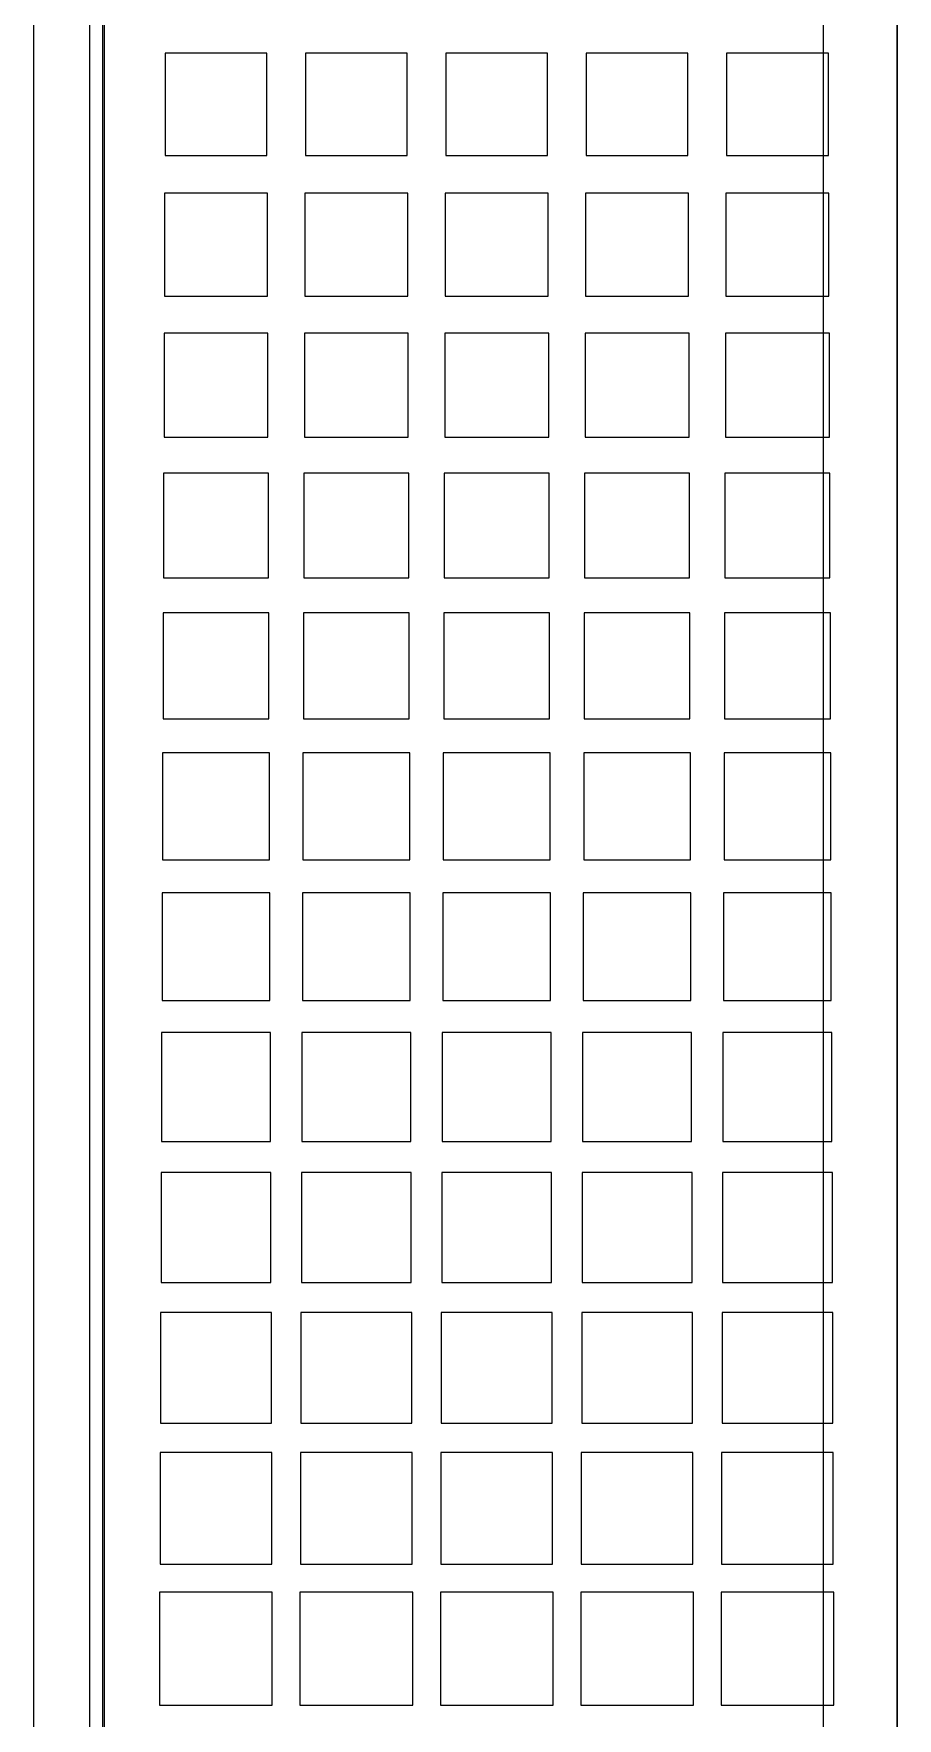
# Model space of a CAD drawing. Header units: millimetres. Extents: x 33157 to 59611, y -29750 to 1750.
# Drawn here: x 53680.68 to 53689.91, y -52.34 to -34.34 of the extents above; entities that cross this region are included whole.
import ezdxf

# ---------------------------------------------------------------- set-up
doc = ezdxf.new("R2010")
doc.units = ezdxf.units.MM
doc.layers.add('layer 1', color=7, linetype='Continuous', lineweight=18)

msp = doc.modelspace()

# ---------------------------------------------------------------- linework, layer by layer
at = {"layer": 'layer 1', "lineweight": 9}
for p, q in [((53681.414, 58.617), (53681.414, -68.537)), ((53689.116, 54.411), (53689.116, -66.792)), ((53689.91, 53.598), (53689.91, -66.316)), ((53681.434, -7.162), (53681.434, -66.316)), ((53681.275, -7.579), (53681.275, -68.279)), ((53681.414, -7.579), (53681.414, -65.76)), ((53680.679, -8.134), (53680.679, -68.279))]:
    msp.add_line(p, q, dxfattribs=at)
msp.add_lwpolyline([(53681.414, -68.583), (53689.907, -68.583), (53689.907, 54.411), (53681.414, 54.411)], close=True, dxfattribs=at)
at = {"layer": 'layer 1'}
for points, knots in [([(53682.083, -34.548), (53682.446, -34.548), (53682.809, -34.548), (53683.173, -34.548), (53683.173, -34.912), (53683.173, -35.275), (53683.173, -35.638), (53682.809, -35.638), (53682.446, -35.638), (53682.083, -35.638), (53682.083, -35.276), (53682.083, -34.915), (53682.083, -34.553), (53682.083, -34.551), (53682.083, -34.55), (53682.083, -34.548)], [0, 0, 0, 0, 144825.577365, 144825.577365, 144825.577365, 289651.15473, 289651.15473, 289651.15473, 434476.732095, 434476.732095, 434476.732095, 579302.30946, 579302.30946, 579302.30946, 724127.886824, 724127.886824, 724127.886824, 724127.886824]), ([(53683.583, -34.548), (53683.947, -34.548), (53684.31, -34.548), (53684.673, -34.548), (53684.673, -34.912), (53684.673, -35.275), (53684.673, -35.638), (53684.31, -35.638), (53683.947, -35.638), (53683.583, -35.638), (53683.583, -35.276), (53683.583, -34.915), (53683.583, -34.553), (53683.583, -34.551), (53683.583, -34.55), (53683.583, -34.548)], [0, 0, 0, 0, 144829.623758, 144829.623758, 144829.623758, 289659.247516, 289659.247516, 289659.247516, 434488.871273, 434488.871273, 434488.871273, 579318.495031, 579318.495031, 579318.495031, 724148.118789, 724148.118789, 724148.118789, 724148.118789]), ([(53685.084, -34.548), (53685.447, -34.548), (53685.81, -34.548), (53686.173, -34.548), (53686.173, -34.912), (53686.173, -35.275), (53686.173, -35.638), (53685.81, -35.638), (53685.447, -35.638), (53685.084, -35.638), (53685.084, -35.276), (53685.084, -34.915), (53685.084, -34.553), (53685.084, -34.551), (53685.084, -34.55), (53685.084, -34.548)], [0, 0, 0, 0, 144833.670151, 144833.670151, 144833.670151, 289667.340301, 289667.340301, 289667.340301, 434501.010452, 434501.010452, 434501.010452, 579334.680603, 579334.680603, 579334.680603, 724168.350754, 724168.350754, 724168.350754, 724168.350754]), ([(53686.584, -34.548), (53686.947, -34.548), (53687.31, -34.548), (53687.673, -34.548), (53687.673, -34.912), (53687.673, -35.275), (53687.673, -35.638), (53687.31, -35.638), (53686.947, -35.638), (53686.584, -35.638), (53686.584, -35.276), (53686.584, -34.915), (53686.584, -34.553), (53686.584, -34.551), (53686.584, -34.55), (53686.584, -34.548)], [0, 0, 0, 0, 144837.716544, 144837.716544, 144837.716544, 289675.433087, 289675.433087, 289675.433087, 434513.149631, 434513.149631, 434513.149631, 579350.866175, 579350.866175, 579350.866175, 724188.582718, 724188.582718, 724188.582718, 724188.582718]), ([(53688.084, -34.548), (53688.447, -34.548), (53688.811, -34.548), (53689.174, -34.548), (53689.174, -34.912), (53689.174, -35.275), (53689.174, -35.638), (53688.811, -35.638), (53688.447, -35.638), (53688.084, -35.638), (53688.084, -35.276), (53688.084, -34.915), (53688.084, -34.553), (53688.084, -34.551), (53688.084, -34.55), (53688.084, -34.548)], [0, 0, 0, 0, 144841.762937, 144841.762937, 144841.762937, 289683.525873, 289683.525873, 289683.525873, 434525.28881, 434525.28881, 434525.28881, 579367.051746, 579367.051746, 579367.051746, 724208.814683, 724208.814683, 724208.814683, 724208.814683]), ([(53682.078, -36.043), (53682.444, -36.043), (53682.811, -36.043), (53683.178, -36.043), (53683.178, -36.41), (53683.178, -36.777), (53683.178, -37.143), (53682.811, -37.143), (53682.444, -37.143), (53682.078, -37.143), (53682.078, -36.778), (53682.078, -36.413), (53682.078, -36.048), (53682.078, -36.046), (53682.078, -36.045), (53682.078, -36.043)], [0, 0, 0, 0, 144827.420139, 144827.420139, 144827.420139, 289654.840279, 289654.840279, 289654.840279, 434482.260418, 434482.260418, 434482.260418, 579309.680557, 579309.680557, 579309.680557, 724137.100697, 724137.100697, 724137.100697, 724137.100697]), ([(53683.578, -36.043), (53683.945, -36.043), (53684.311, -36.043), (53684.678, -36.043), (53684.678, -36.41), (53684.678, -36.777), (53684.678, -37.143), (53684.311, -37.143), (53683.945, -37.143), (53683.578, -37.143), (53683.578, -36.778), (53683.578, -36.413), (53683.578, -36.048), (53683.578, -36.046), (53683.578, -36.045), (53683.578, -36.043)], [0, 0, 0, 0, 144831.466532, 144831.466532, 144831.466532, 289662.933064, 289662.933064, 289662.933064, 434494.399597, 434494.399597, 434494.399597, 579325.866129, 579325.866129, 579325.866129, 724157.332661, 724157.332661, 724157.332661, 724157.332661]), ([(53685.078, -36.043), (53685.445, -36.043), (53685.812, -36.043), (53686.178, -36.043), (53686.178, -36.41), (53686.178, -36.777), (53686.178, -37.143), (53685.812, -37.143), (53685.445, -37.143), (53685.078, -37.143), (53685.078, -36.778), (53685.078, -36.413), (53685.078, -36.048), (53685.078, -36.046), (53685.078, -36.045), (53685.078, -36.043)], [0, 0, 0, 0, 144835.512925, 144835.512925, 144835.512925, 289671.02585, 289671.02585, 289671.02585, 434506.538775, 434506.538775, 434506.538775, 579342.0517, 579342.0517, 579342.0517, 724177.564625, 724177.564625, 724177.564625, 724177.564625]), ([(53686.579, -36.043), (53686.945, -36.043), (53687.312, -36.043), (53687.679, -36.043), (53687.679, -36.41), (53687.679, -36.777), (53687.679, -37.143), (53687.312, -37.143), (53686.945, -37.143), (53686.579, -37.143), (53686.579, -36.778), (53686.579, -36.413), (53686.579, -36.048), (53686.579, -36.046), (53686.579, -36.045), (53686.579, -36.043)], [0, 0, 0, 0, 144839.559318, 144839.559318, 144839.559318, 289679.118636, 289679.118636, 289679.118636, 434518.677954, 434518.677954, 434518.677954, 579358.237272, 579358.237272, 579358.237272, 724197.79659, 724197.79659, 724197.79659, 724197.79659]), ([(53688.079, -36.043), (53688.446, -36.043), (53688.812, -36.043), (53689.179, -36.043), (53689.179, -36.41), (53689.179, -36.777), (53689.179, -37.143), (53688.812, -37.143), (53688.446, -37.143), (53688.079, -37.143), (53688.079, -36.778), (53688.079, -36.413), (53688.079, -36.048), (53688.079, -36.046), (53688.079, -36.045), (53688.079, -36.043)], [0, 0, 0, 0, 144843.605711, 144843.605711, 144843.605711, 289687.211422, 289687.211422, 289687.211422, 434530.817132, 434530.817132, 434530.817132, 579374.422843, 579374.422843, 579374.422843, 724218.028554, 724218.028554, 724218.028554, 724218.028554]), ([(53682.073, -37.538), (53682.443, -37.538), (53682.813, -37.538), (53683.183, -37.538), (53683.183, -37.908), (53683.183, -38.278), (53683.183, -38.649), (53682.813, -38.649), (53682.443, -38.649), (53682.073, -38.649), (53682.073, -38.28), (53682.073, -37.911), (53682.073, -37.543), (53682.073, -37.541), (53682.073, -37.54), (53682.073, -37.538)], [0, 0, 0, 0, 144829.262727, 144829.262727, 144829.262727, 289658.525455, 289658.525455, 289658.525455, 434487.788182, 434487.788182, 434487.788182, 579317.05091, 579317.05091, 579317.05091, 724146.313637, 724146.313637, 724146.313637, 724146.313637]), ([(53683.573, -37.538), (53683.943, -37.538), (53684.313, -37.538), (53684.683, -37.538), (53684.683, -37.908), (53684.683, -38.278), (53684.683, -38.649), (53684.313, -38.649), (53683.943, -38.649), (53683.573, -38.649), (53683.573, -38.28), (53683.573, -37.911), (53683.573, -37.543), (53683.573, -37.541), (53683.573, -37.54), (53683.573, -37.538)], [0, 0, 0, 0, 144833.30912, 144833.30912, 144833.30912, 289666.61824, 289666.61824, 289666.61824, 434499.927361, 434499.927361, 434499.927361, 579333.236481, 579333.236481, 579333.236481, 724166.545601, 724166.545601, 724166.545601, 724166.545601]), ([(53685.073, -37.538), (53685.443, -37.538), (53685.813, -37.538), (53686.184, -37.538), (53686.184, -37.908), (53686.184, -38.278), (53686.184, -38.649), (53685.813, -38.649), (53685.443, -38.649), (53685.073, -38.649), (53685.073, -38.28), (53685.073, -37.911), (53685.073, -37.543), (53685.073, -37.541), (53685.073, -37.54), (53685.073, -37.538)], [0, 0, 0, 0, 144837.355513, 144837.355513, 144837.355513, 289674.711026, 289674.711026, 289674.711026, 434512.066539, 434512.066539, 434512.066539, 579349.422052, 579349.422052, 579349.422052, 724186.777565, 724186.777565, 724186.777565, 724186.777565]), ([(53686.573, -37.538), (53686.944, -37.538), (53687.314, -37.538), (53687.684, -37.538), (53687.684, -37.908), (53687.684, -38.278), (53687.684, -38.649), (53687.314, -38.649), (53686.944, -38.649), (53686.573, -38.649), (53686.573, -38.28), (53686.573, -37.911), (53686.573, -37.543), (53686.573, -37.541), (53686.573, -37.54), (53686.573, -37.538)], [0, 0, 0, 0, 144841.401906, 144841.401906, 144841.401906, 289682.803812, 289682.803812, 289682.803812, 434524.205717, 434524.205717, 434524.205717, 579365.607623, 579365.607623, 579365.607623, 724207.009529, 724207.009529, 724207.009529, 724207.009529]), ([(53688.074, -37.538), (53688.444, -37.538), (53688.814, -37.538), (53689.184, -37.538), (53689.184, -37.908), (53689.184, -38.278), (53689.184, -38.649), (53688.814, -38.649), (53688.444, -38.649), (53688.074, -38.649), (53688.074, -38.28), (53688.074, -37.911), (53688.074, -37.543), (53688.074, -37.541), (53688.074, -37.54), (53688.074, -37.538)], [0, 0, 0, 0, 144845.448299, 144845.448299, 144845.448299, 289690.896597, 289690.896597, 289690.896597, 434536.344896, 434536.344896, 434536.344896, 579381.793195, 579381.793195, 579381.793195, 724227.241493, 724227.241493, 724227.241493, 724227.241493]), ([(53682.067, -39.033), (53682.441, -39.033), (53682.815, -39.033), (53683.188, -39.033), (53683.188, -39.407), (53683.188, -39.78), (53683.188, -40.154), (53682.815, -40.154), (53682.441, -40.154), (53682.067, -40.154), (53682.067, -39.782), (53682.067, -39.41), (53682.067, -39.038), (53682.067, -39.036), (53682.067, -39.034), (53682.067, -39.033)], [0, 0, 0, 0, 144831.105446, 144831.105446, 144831.105446, 289662.210892, 289662.210892, 289662.210892, 434493.316338, 434493.316338, 434493.316338, 579324.421783, 579324.421783, 579324.421783, 724155.527229, 724155.527229, 724155.527229, 724155.527229]), ([(53683.568, -39.033), (53683.941, -39.033), (53684.315, -39.033), (53684.689, -39.033), (53684.689, -39.407), (53684.689, -39.78), (53684.689, -40.154), (53684.315, -40.154), (53683.941, -40.154), (53683.568, -40.154), (53683.568, -39.782), (53683.568, -39.41), (53683.568, -39.038), (53683.568, -39.036), (53683.568, -39.034), (53683.568, -39.033)], [0, 0, 0, 0, 144835.151839, 144835.151839, 144835.151839, 289670.303677, 289670.303677, 289670.303677, 434505.455516, 434505.455516, 434505.455516, 579340.607354, 579340.607354, 579340.607354, 724175.759193, 724175.759193, 724175.759193, 724175.759193]), ([(53685.068, -39.033), (53685.442, -39.033), (53685.815, -39.033), (53686.189, -39.033), (53686.189, -39.407), (53686.189, -39.78), (53686.189, -40.154), (53685.815, -40.154), (53685.442, -40.154), (53685.068, -40.154), (53685.068, -39.782), (53685.068, -39.41), (53685.068, -39.038), (53685.068, -39.036), (53685.068, -39.034), (53685.068, -39.033)], [0, 0, 0, 0, 144839.198231, 144839.198231, 144839.198231, 289678.396463, 289678.396463, 289678.396463, 434517.594694, 434517.594694, 434517.594694, 579356.792925, 579356.792925, 579356.792925, 724195.991157, 724195.991157, 724195.991157, 724195.991157]), ([(53686.568, -39.033), (53686.942, -39.033), (53687.315, -39.033), (53687.689, -39.033), (53687.689, -39.407), (53687.689, -39.78), (53687.689, -40.154), (53687.315, -40.154), (53686.942, -40.154), (53686.568, -40.154), (53686.568, -39.782), (53686.568, -39.41), (53686.568, -39.038), (53686.568, -39.036), (53686.568, -39.034), (53686.568, -39.033)], [0, 0, 0, 0, 144843.244624, 144843.244624, 144843.244624, 289686.489248, 289686.489248, 289686.489248, 434529.733872, 434529.733872, 434529.733872, 579372.978496, 579372.978496, 579372.978496, 724216.223121, 724216.223121, 724216.223121, 724216.223121]), ([(53688.068, -39.033), (53688.442, -39.033), (53688.816, -39.033), (53689.19, -39.033), (53689.19, -39.407), (53689.19, -39.78), (53689.19, -40.154), (53688.816, -40.154), (53688.442, -40.154), (53688.068, -40.154), (53688.068, -39.782), (53688.068, -39.41), (53688.068, -39.038), (53688.068, -39.036), (53688.068, -39.034), (53688.068, -39.033)], [0, 0, 0, 0, 144847.291017, 144847.291017, 144847.291017, 289694.582034, 289694.582034, 289694.582034, 434541.873051, 434541.873051, 434541.873051, 579389.164067, 579389.164067, 579389.164067, 724236.455084, 724236.455084, 724236.455084, 724236.455084]), ([(53682.062, -40.528), (53682.439, -40.528), (53682.816, -40.528), (53683.194, -40.528), (53683.194, -40.905), (53683.194, -41.282), (53683.194, -41.659), (53682.816, -41.659), (53682.439, -41.659), (53682.062, -41.659), (53682.062, -41.284), (53682.062, -40.908), (53682.062, -40.533), (53682.062, -40.531), (53682.062, -40.529), (53682.062, -40.528)], [0, 0, 0, 0, 144832.94848, 144832.94848, 144832.94848, 289665.896959, 289665.896959, 289665.896959, 434498.845439, 434498.845439, 434498.845439, 579331.793918, 579331.793918, 579331.793918, 724164.742398, 724164.742398, 724164.742398, 724164.742398]), ([(53683.562, -40.528), (53683.939, -40.528), (53684.317, -40.528), (53684.694, -40.528), (53684.694, -40.905), (53684.694, -41.282), (53684.694, -41.659), (53684.317, -41.659), (53683.939, -41.659), (53683.562, -41.659), (53683.562, -41.284), (53683.562, -40.908), (53683.562, -40.533), (53683.562, -40.531), (53683.562, -40.529), (53683.562, -40.528)], [0, 0, 0, 0, 144836.994872, 144836.994872, 144836.994872, 289673.989745, 289673.989745, 289673.989745, 434510.984617, 434510.984617, 434510.984617, 579347.979489, 579347.979489, 579347.979489, 724184.974361, 724184.974361, 724184.974361, 724184.974361]), ([(53685.063, -40.528), (53685.44, -40.528), (53685.817, -40.528), (53686.194, -40.528), (53686.194, -40.905), (53686.194, -41.282), (53686.194, -41.659), (53685.817, -41.659), (53685.44, -41.659), (53685.063, -41.659), (53685.063, -41.284), (53685.063, -40.908), (53685.063, -40.533), (53685.063, -40.531), (53685.063, -40.529), (53685.063, -40.528)], [0, 0, 0, 0, 144841.041265, 144841.041265, 144841.041265, 289682.08253, 289682.08253, 289682.08253, 434523.123795, 434523.123795, 434523.123795, 579364.16506, 579364.16506, 579364.16506, 724205.206325, 724205.206325, 724205.206325, 724205.206325]), ([(53686.563, -40.528), (53686.94, -40.528), (53687.317, -40.528), (53687.694, -40.528), (53687.694, -40.905), (53687.694, -41.282), (53687.694, -41.659), (53687.317, -41.659), (53686.94, -41.659), (53686.563, -41.659), (53686.563, -41.284), (53686.563, -40.908), (53686.563, -40.533), (53686.563, -40.531), (53686.563, -40.529), (53686.563, -40.528)], [0, 0, 0, 0, 144845.087658, 144845.087658, 144845.087658, 289690.175315, 289690.175315, 289690.175315, 434535.262973, 434535.262973, 434535.262973, 579380.350631, 579380.350631, 579380.350631, 724225.438288, 724225.438288, 724225.438288, 724225.438288]), ([(53688.063, -40.528), (53688.44, -40.528), (53688.818, -40.528), (53689.195, -40.528), (53689.195, -40.905), (53689.195, -41.282), (53689.195, -41.659), (53688.818, -41.659), (53688.44, -41.659), (53688.063, -41.659), (53688.063, -41.284), (53688.063, -40.908), (53688.063, -40.533), (53688.063, -40.531), (53688.063, -40.529), (53688.063, -40.528)], [0, 0, 0, 0, 144849.13405, 144849.13405, 144849.13405, 289698.268101, 289698.268101, 289698.268101, 434547.402151, 434547.402151, 434547.402151, 579396.536202, 579396.536202, 579396.536202, 724245.670252, 724245.670252, 724245.670252, 724245.670252]), ([(53682.057, -42.023), (53682.437, -42.023), (53682.818, -42.023), (53683.199, -42.023), (53683.199, -42.403), (53683.199, -42.784), (53683.199, -43.165), (53682.818, -43.165), (53682.437, -43.165), (53682.057, -43.165), (53682.057, -42.786), (53682.057, -42.406), (53682.057, -42.027), (53682.057, -42.026), (53682.057, -42.024), (53682.057, -42.023)], [0, 0, 0, 0, 144834.791299, 144834.791299, 144834.791299, 289669.582598, 289669.582598, 289669.582598, 434504.373898, 434504.373898, 434504.373898, 579339.165197, 579339.165197, 579339.165197, 724173.956496, 724173.956496, 724173.956496, 724173.956496]), ([(53683.557, -42.023), (53683.938, -42.023), (53684.318, -42.023), (53684.699, -42.023), (53684.699, -42.403), (53684.699, -42.784), (53684.699, -43.165), (53684.318, -43.165), (53683.938, -43.165), (53683.557, -43.165), (53683.557, -42.786), (53683.557, -42.406), (53683.557, -42.027), (53683.557, -42.026), (53683.557, -42.024), (53683.557, -42.023)], [0, 0, 0, 0, 144838.837692, 144838.837692, 144838.837692, 289677.675384, 289677.675384, 289677.675384, 434516.513076, 434516.513076, 434516.513076, 579355.350768, 579355.350768, 579355.350768, 724194.188459, 724194.188459, 724194.188459, 724194.188459]), ([(53685.057, -42.023), (53685.438, -42.023), (53685.819, -42.023), (53686.199, -42.023), (53686.199, -42.403), (53686.199, -42.784), (53686.199, -43.165), (53685.819, -43.165), (53685.438, -43.165), (53685.057, -43.165), (53685.057, -42.786), (53685.057, -42.406), (53685.057, -42.027), (53685.057, -42.026), (53685.057, -42.024), (53685.057, -42.023)], [0, 0, 0, 0, 144842.884085, 144842.884085, 144842.884085, 289685.768169, 289685.768169, 289685.768169, 434528.652254, 434528.652254, 434528.652254, 579371.536338, 579371.536338, 579371.536338, 724214.420423, 724214.420423, 724214.420423, 724214.420423]), ([(53686.558, -42.023), (53686.938, -42.023), (53687.319, -42.023), (53687.7, -42.023), (53687.7, -42.403), (53687.7, -42.784), (53687.7, -43.165), (53687.319, -43.165), (53686.938, -43.165), (53686.558, -43.165), (53686.558, -42.786), (53686.558, -42.406), (53686.558, -42.027), (53686.558, -42.026), (53686.558, -42.024), (53686.558, -42.023)], [0, 0, 0, 0, 144846.930477, 144846.930477, 144846.930477, 289693.860954, 289693.860954, 289693.860954, 434540.791431, 434540.791431, 434540.791431, 579387.721909, 579387.721909, 579387.721909, 724234.652386, 724234.652386, 724234.652386, 724234.652386]), ([(53688.058, -42.023), (53688.439, -42.023), (53688.819, -42.023), (53689.2, -42.023), (53689.2, -42.403), (53689.2, -42.784), (53689.2, -43.165), (53688.819, -43.165), (53688.439, -43.165), (53688.058, -43.165), (53688.058, -42.786), (53688.058, -42.406), (53688.058, -42.027), (53688.058, -42.026), (53688.058, -42.024), (53688.058, -42.023)], [0, 0, 0, 0, 144850.97687, 144850.97687, 144850.97687, 289701.95374, 289701.95374, 289701.95374, 434552.930609, 434552.930609, 434552.930609, 579403.907479, 579403.907479, 579403.907479, 724254.884349, 724254.884349, 724254.884349, 724254.884349]), ([(53682.051, -43.517), (53682.436, -43.517), (53682.82, -43.517), (53683.204, -43.517), (53683.204, -43.902), (53683.204, -44.286), (53683.204, -44.67), (53682.82, -44.67), (53682.436, -44.67), (53682.051, -44.67), (53682.051, -44.287), (53682.051, -43.905), (53682.051, -43.522), (53682.051, -43.521), (53682.051, -43.519), (53682.051, -43.517)], [0, 0, 0, 0, 144836.634333, 144836.634333, 144836.634333, 289673.268666, 289673.268666, 289673.268666, 434509.902999, 434509.902999, 434509.902999, 579346.537332, 579346.537332, 579346.537332, 724183.171666, 724183.171666, 724183.171666, 724183.171666]), ([(53683.552, -43.517), (53683.936, -43.517), (53684.32, -43.517), (53684.704, -43.517), (53684.704, -43.902), (53684.704, -44.286), (53684.704, -44.67), (53684.32, -44.67), (53683.936, -44.67), (53683.552, -44.67), (53683.552, -44.287), (53683.552, -43.905), (53683.552, -43.522), (53683.552, -43.521), (53683.552, -43.519), (53683.552, -43.517)], [0, 0, 0, 0, 144840.680726, 144840.680726, 144840.680726, 289681.361451, 289681.361451, 289681.361451, 434522.042177, 434522.042177, 434522.042177, 579362.722903, 579362.722903, 579362.722903, 724203.403628, 724203.403628, 724203.403628, 724203.403628]), ([(53685.052, -43.517), (53685.436, -43.517), (53685.82, -43.517), (53686.205, -43.517), (53686.205, -43.902), (53686.205, -44.286), (53686.205, -44.67), (53685.82, -44.67), (53685.436, -44.67), (53685.052, -44.67), (53685.052, -44.287), (53685.052, -43.905), (53685.052, -43.522), (53685.052, -43.521), (53685.052, -43.519), (53685.052, -43.517)], [0, 0, 0, 0, 144844.727118, 144844.727118, 144844.727118, 289689.454237, 289689.454237, 289689.454237, 434534.181355, 434534.181355, 434534.181355, 579378.908473, 579378.908473, 579378.908473, 724223.635591, 724223.635591, 724223.635591, 724223.635591]), ([(53686.552, -43.517), (53686.937, -43.517), (53687.321, -43.517), (53687.705, -43.517), (53687.705, -43.902), (53687.705, -44.286), (53687.705, -44.67), (53687.321, -44.67), (53686.937, -44.67), (53686.552, -44.67), (53686.552, -44.287), (53686.552, -43.905), (53686.552, -43.522), (53686.552, -43.521), (53686.552, -43.519), (53686.552, -43.517)], [0, 0, 0, 0, 144848.773511, 144848.773511, 144848.773511, 289697.547022, 289697.547022, 289697.547022, 434546.320533, 434546.320533, 434546.320533, 579395.094043, 579395.094043, 579395.094043, 724243.867554, 724243.867554, 724243.867554, 724243.867554]), ([(53688.053, -43.517), (53688.437, -43.517), (53688.821, -43.517), (53689.205, -43.517), (53689.205, -43.902), (53689.205, -44.286), (53689.205, -44.67), (53688.821, -44.67), (53688.437, -44.67), (53688.053, -44.67), (53688.053, -44.287), (53688.053, -43.905), (53688.053, -43.522), (53688.053, -43.521), (53688.053, -43.519), (53688.053, -43.517)], [0, 0, 0, 0, 144852.819903, 144852.819903, 144852.819903, 289705.639807, 289705.639807, 289705.639807, 434558.45971, 434558.45971, 434558.45971, 579411.279614, 579411.279614, 579411.279614, 724264.099517, 724264.099517, 724264.099517, 724264.099517]), ([(53682.046, -45.012), (53682.434, -45.012), (53682.822, -45.012), (53683.209, -45.012), (53683.209, -45.4), (53683.209, -45.788), (53683.209, -46.175), (53682.822, -46.175), (53682.434, -46.175), (53682.046, -46.175), (53682.046, -45.789), (53682.046, -45.403), (53682.046, -45.017), (53682.046, -45.015), (53682.046, -45.014), (53682.046, -45.012)], [0, 0, 0, 0, 144838.477596, 144838.477596, 144838.477596, 289676.955192, 289676.955192, 289676.955192, 434515.432788, 434515.432788, 434515.432788, 579353.910384, 579353.910384, 579353.910384, 724192.38798, 724192.38798, 724192.38798, 724192.38798]), ([(53683.547, -45.012), (53683.934, -45.012), (53684.322, -45.012), (53684.71, -45.012), (53684.71, -45.4), (53684.71, -45.788), (53684.71, -46.175), (53684.322, -46.175), (53683.934, -46.175), (53683.547, -46.175), (53683.547, -45.789), (53683.547, -45.403), (53683.547, -45.017), (53683.547, -45.015), (53683.547, -45.014), (53683.547, -45.012)], [0, 0, 0, 0, 144842.523989, 144842.523989, 144842.523989, 289685.047977, 289685.047977, 289685.047977, 434527.571966, 434527.571966, 434527.571966, 579370.095954, 579370.095954, 579370.095954, 724212.619943, 724212.619943, 724212.619943, 724212.619943]), ([(53685.047, -45.012), (53685.435, -45.012), (53685.822, -45.012), (53686.21, -45.012), (53686.21, -45.4), (53686.21, -45.788), (53686.21, -46.175), (53685.822, -46.175), (53685.435, -46.175), (53685.047, -46.175), (53685.047, -45.789), (53685.047, -45.403), (53685.047, -45.017), (53685.047, -45.015), (53685.047, -45.014), (53685.047, -45.012)], [0, 0, 0, 0, 144846.570381, 144846.570381, 144846.570381, 289693.140762, 289693.140762, 289693.140762, 434539.711143, 434539.711143, 434539.711143, 579386.281524, 579386.281524, 579386.281524, 724232.851906, 724232.851906, 724232.851906, 724232.851906]), ([(53686.547, -45.012), (53686.935, -45.012), (53687.322, -45.012), (53687.71, -45.012), (53687.71, -45.4), (53687.71, -45.788), (53687.71, -46.175), (53687.322, -46.175), (53686.935, -46.175), (53686.547, -46.175), (53686.547, -45.789), (53686.547, -45.403), (53686.547, -45.017), (53686.547, -45.015), (53686.547, -45.014), (53686.547, -45.012)], [0, 0, 0, 0, 144850.616774, 144850.616774, 144850.616774, 289701.233547, 289701.233547, 289701.233547, 434551.850321, 434551.850321, 434551.850321, 579402.467094, 579402.467094, 579402.467094, 724253.083868, 724253.083868, 724253.083868, 724253.083868]), ([(53688.047, -45.012), (53688.435, -45.012), (53688.823, -45.012), (53689.211, -45.012), (53689.211, -45.4), (53689.211, -45.788), (53689.211, -46.175), (53688.823, -46.175), (53688.435, -46.175), (53688.047, -46.175), (53688.047, -45.789), (53688.047, -45.403), (53688.047, -45.017), (53688.047, -45.015), (53688.047, -45.014), (53688.047, -45.012)], [0, 0, 0, 0, 144854.663166, 144854.663166, 144854.663166, 289709.326332, 289709.326332, 289709.326332, 434563.989498, 434563.989498, 434563.989498, 579418.652664, 579418.652664, 579418.652664, 724273.315831, 724273.315831, 724273.315831, 724273.315831]), ([(53682.041, -46.507), (53682.432, -46.507), (53682.823, -46.507), (53683.215, -46.507), (53683.215, -46.898), (53683.215, -47.289), (53683.215, -47.681), (53682.823, -47.681), (53682.432, -47.681), (53682.041, -47.681), (53682.041, -47.291), (53682.041, -46.902), (53682.041, -46.512), (53682.041, -46.51), (53682.041, -46.509), (53682.041, -46.507)], [0, 0, 0, 0, 144840.320574, 144840.320574, 144840.320574, 289680.641148, 289680.641148, 289680.641148, 434520.961722, 434520.961722, 434520.961722, 579361.282296, 579361.282296, 579361.282296, 724201.602871, 724201.602871, 724201.602871, 724201.602871]), ([(53683.541, -46.507), (53683.932, -46.507), (53684.324, -46.507), (53684.715, -46.507), (53684.715, -46.898), (53684.715, -47.289), (53684.715, -47.681), (53684.324, -47.681), (53683.932, -47.681), (53683.541, -47.681), (53683.541, -47.291), (53683.541, -46.902), (53683.541, -46.512), (53683.541, -46.51), (53683.541, -46.509), (53683.541, -46.507)], [0, 0, 0, 0, 144844.366967, 144844.366967, 144844.366967, 289688.733933, 289688.733933, 289688.733933, 434533.1009, 434533.1009, 434533.1009, 579377.467866, 579377.467866, 579377.467866, 724221.834833, 724221.834833, 724221.834833, 724221.834833]), ([(53685.042, -46.507), (53685.433, -46.507), (53685.824, -46.507), (53686.215, -46.507), (53686.215, -46.898), (53686.215, -47.289), (53686.215, -47.681), (53685.824, -47.681), (53685.433, -47.681), (53685.042, -47.681), (53685.042, -47.291), (53685.042, -46.902), (53685.042, -46.512), (53685.042, -46.51), (53685.042, -46.509), (53685.042, -46.507)], [0, 0, 0, 0, 144848.413359, 144848.413359, 144848.413359, 289696.826718, 289696.826718, 289696.826718, 434545.240077, 434545.240077, 434545.240077, 579393.653436, 579393.653436, 579393.653436, 724242.066795, 724242.066795, 724242.066795, 724242.066795]), ([(53686.542, -46.507), (53686.933, -46.507), (53687.324, -46.507), (53687.716, -46.507), (53687.716, -46.898), (53687.716, -47.289), (53687.716, -47.681), (53687.324, -47.681), (53686.933, -47.681), (53686.542, -47.681), (53686.542, -47.291), (53686.542, -46.902), (53686.542, -46.512), (53686.542, -46.51), (53686.542, -46.509), (53686.542, -46.507)], [0, 0, 0, 0, 144852.459751, 144852.459751, 144852.459751, 289704.919503, 289704.919503, 289704.919503, 434557.379254, 434557.379254, 434557.379254, 579409.839006, 579409.839006, 579409.839006, 724262.298757, 724262.298757, 724262.298757, 724262.298757]), ([(53688.042, -46.507), (53688.433, -46.507), (53688.825, -46.507), (53689.216, -46.507), (53689.216, -46.898), (53689.216, -47.289), (53689.216, -47.681), (53688.825, -47.681), (53688.433, -47.681), (53688.042, -47.681), (53688.042, -47.291), (53688.042, -46.902), (53688.042, -46.512), (53688.042, -46.51), (53688.042, -46.509), (53688.042, -46.507)], [0, 0, 0, 0, 144856.506144, 144856.506144, 144856.506144, 289713.012288, 289713.012288, 289713.012288, 434569.518432, 434569.518432, 434569.518432, 579426.024575, 579426.024575, 579426.024575, 724282.530719, 724282.530719, 724282.530719, 724282.530719]), ([(53682.036, -48.002), (53682.43, -48.002), (53682.825, -48.002), (53683.22, -48.002), (53683.22, -48.397), (53683.22, -48.791), (53683.22, -49.186), (53682.825, -49.186), (53682.43, -49.186), (53682.036, -49.186), (53682.036, -48.793), (53682.036, -48.4), (53682.036, -48.007), (53682.036, -48.005), (53682.036, -48.004), (53682.036, -48.002)], [0, 0, 0, 0, 144842.16384, 144842.16384, 144842.16384, 289684.327679, 289684.327679, 289684.327679, 434526.491519, 434526.491519, 434526.491519, 579368.655358, 579368.655358, 579368.655358, 724210.819198, 724210.819198, 724210.819198, 724210.819198]), ([(53683.536, -48.002), (53683.931, -48.002), (53684.325, -48.002), (53684.72, -48.002), (53684.72, -48.397), (53684.72, -48.791), (53684.72, -49.186), (53684.325, -49.186), (53683.931, -49.186), (53683.536, -49.186), (53683.536, -48.793), (53683.536, -48.4), (53683.536, -48.007), (53683.536, -48.005), (53683.536, -48.004), (53683.536, -48.002)], [0, 0, 0, 0, 144846.210232, 144846.210232, 144846.210232, 289692.420464, 289692.420464, 289692.420464, 434538.630696, 434538.630696, 434538.630696, 579384.840928, 579384.840928, 579384.840928, 724231.05116, 724231.05116, 724231.05116, 724231.05116]), ([(53685.036, -48.002), (53685.431, -48.002), (53685.826, -48.002), (53686.22, -48.002), (53686.22, -48.397), (53686.22, -48.791), (53686.22, -49.186), (53685.826, -49.186), (53685.431, -49.186), (53685.036, -49.186), (53685.036, -48.793), (53685.036, -48.4), (53685.036, -48.007), (53685.036, -48.005), (53685.036, -48.004), (53685.036, -48.002)], [0, 0, 0, 0, 144850.256624, 144850.256624, 144850.256624, 289700.513249, 289700.513249, 289700.513249, 434550.769873, 434550.769873, 434550.769873, 579401.026497, 579401.026497, 579401.026497, 724251.283122, 724251.283122, 724251.283122, 724251.283122]), ([(53686.537, -48.002), (53686.931, -48.002), (53687.326, -48.002), (53687.721, -48.002), (53687.721, -48.397), (53687.721, -48.791), (53687.721, -49.186), (53687.326, -49.186), (53686.931, -49.186), (53686.537, -49.186), (53686.537, -48.793), (53686.537, -48.4), (53686.537, -48.007), (53686.537, -48.005), (53686.537, -48.004), (53686.537, -48.002)], [0, 0, 0, 0, 144854.303017, 144854.303017, 144854.303017, 289708.606033, 289708.606033, 289708.606033, 434562.90905, 434562.90905, 434562.90905, 579417.212067, 579417.212067, 579417.212067, 724271.515083, 724271.515083, 724271.515083, 724271.515083]), ([(53688.037, -48.002), (53688.432, -48.002), (53688.826, -48.002), (53689.221, -48.002), (53689.221, -48.397), (53689.221, -48.791), (53689.221, -49.186), (53688.826, -49.186), (53688.432, -49.186), (53688.037, -49.186), (53688.037, -48.793), (53688.037, -48.4), (53688.037, -48.007), (53688.037, -48.005), (53688.037, -48.004), (53688.037, -48.002)], [0, 0, 0, 0, 144858.349409, 144858.349409, 144858.349409, 289716.698818, 289716.698818, 289716.698818, 434575.048227, 434575.048227, 434575.048227, 579433.397636, 579433.397636, 579433.397636, 724291.747045, 724291.747045, 724291.747045, 724291.747045]), ([(53682.03, -49.497), (53682.429, -49.497), (53682.827, -49.497), (53683.225, -49.497), (53683.225, -49.895), (53683.225, -50.293), (53683.225, -50.691), (53682.827, -50.691), (53682.429, -50.691), (53682.03, -50.691), (53682.03, -50.295), (53682.03, -49.898), (53682.03, -49.502), (53682.03, -49.5), (53682.03, -49.498), (53682.03, -49.497)], [0, 0, 0, 0, 144844.007338, 144844.007338, 144844.007338, 289688.014676, 289688.014676, 289688.014676, 434532.022015, 434532.022015, 434532.022015, 579376.029353, 579376.029353, 579376.029353, 724220.036691, 724220.036691, 724220.036691, 724220.036691]), ([(53683.531, -49.497), (53683.929, -49.497), (53684.327, -49.497), (53684.725, -49.497), (53684.725, -49.895), (53684.725, -50.293), (53684.725, -50.691), (53684.327, -50.691), (53683.929, -50.691), (53683.531, -50.691), (53683.531, -50.295), (53683.531, -49.898), (53683.531, -49.502), (53683.531, -49.5), (53683.531, -49.498), (53683.531, -49.497)], [0, 0, 0, 0, 144848.053731, 144848.053731, 144848.053731, 289696.107461, 289696.107461, 289696.107461, 434544.161192, 434544.161192, 434544.161192, 579392.214922, 579392.214922, 579392.214922, 724240.268653, 724240.268653, 724240.268653, 724240.268653]), ([(53685.031, -49.497), (53685.429, -49.497), (53685.827, -49.497), (53686.226, -49.497), (53686.226, -49.895), (53686.226, -50.293), (53686.226, -50.691), (53685.827, -50.691), (53685.429, -50.691), (53685.031, -50.691), (53685.031, -50.295), (53685.031, -49.898), (53685.031, -49.502), (53685.031, -49.5), (53685.031, -49.498), (53685.031, -49.497)], [0, 0, 0, 0, 144852.100123, 144852.100123, 144852.100123, 289704.200246, 289704.200246, 289704.200246, 434556.300368, 434556.300368, 434556.300368, 579408.400491, 579408.400491, 579408.400491, 724260.500614, 724260.500614, 724260.500614, 724260.500614]), ([(53686.531, -49.497), (53686.93, -49.497), (53687.328, -49.497), (53687.726, -49.497), (53687.726, -49.895), (53687.726, -50.293), (53687.726, -50.691), (53687.328, -50.691), (53686.93, -50.691), (53686.531, -50.691), (53686.531, -50.295), (53686.531, -49.898), (53686.531, -49.502), (53686.531, -49.5), (53686.531, -49.498), (53686.531, -49.497)], [0, 0, 0, 0, 144856.146515, 144856.146515, 144856.146515, 289712.29303, 289712.29303, 289712.29303, 434568.439545, 434568.439545, 434568.439545, 579424.58606, 579424.58606, 579424.58606, 724280.732575, 724280.732575, 724280.732575, 724280.732575]), ([(53688.032, -49.497), (53688.43, -49.497), (53688.828, -49.497), (53689.226, -49.497), (53689.226, -49.895), (53689.226, -50.293), (53689.226, -50.691), (53688.828, -50.691), (53688.43, -50.691), (53688.032, -50.691), (53688.032, -50.295), (53688.032, -49.898), (53688.032, -49.502), (53688.032, -49.5), (53688.032, -49.498), (53688.032, -49.497)], [0, 0, 0, 0, 144860.192907, 144860.192907, 144860.192907, 289720.385815, 289720.385815, 289720.385815, 434580.578722, 434580.578722, 434580.578722, 579440.77163, 579440.77163, 579440.77163, 724300.964537, 724300.964537, 724300.964537, 724300.964537]), ([(53682.025, -50.992), (53682.427, -50.992), (53682.829, -50.992), (53683.23, -50.992), (53683.23, -51.393), (53683.23, -51.795), (53683.23, -52.197), (53682.829, -52.197), (53682.427, -52.197), (53682.025, -52.197), (53682.025, -51.797), (53682.025, -51.397), (53682.025, -50.997), (53682.025, -50.995), (53682.025, -50.993), (53682.025, -50.992)], [0, 0, 0, 0, 144845.850604, 144845.850604, 144845.850604, 289691.701208, 289691.701208, 289691.701208, 434537.551812, 434537.551812, 434537.551812, 579383.402416, 579383.402416, 579383.402416, 724229.25302, 724229.25302, 724229.25302, 724229.25302]), ([(53683.525, -50.992), (53683.927, -50.992), (53684.329, -50.992), (53684.731, -50.992), (53684.731, -51.393), (53684.731, -51.795), (53684.731, -52.197), (53684.329, -52.197), (53683.927, -52.197), (53683.525, -52.197), (53683.525, -51.797), (53683.525, -51.397), (53683.525, -50.997), (53683.525, -50.995), (53683.525, -50.993), (53683.525, -50.992)], [0, 0, 0, 0, 144849.896996, 144849.896996, 144849.896996, 289699.793992, 289699.793992, 289699.793992, 434549.690988, 434549.690988, 434549.690988, 579399.587985, 579399.587985, 579399.587985, 724249.484981, 724249.484981, 724249.484981, 724249.484981]), ([(53685.026, -50.992), (53685.427, -50.992), (53685.829, -50.992), (53686.231, -50.992), (53686.231, -51.393), (53686.231, -51.795), (53686.231, -52.197), (53685.829, -52.197), (53685.427, -52.197), (53685.026, -52.197), (53685.026, -51.797), (53685.026, -51.397), (53685.026, -50.997), (53685.026, -50.995), (53685.026, -50.993), (53685.026, -50.992)], [0, 0, 0, 0, 144853.943388, 144853.943388, 144853.943388, 289707.886777, 289707.886777, 289707.886777, 434561.830165, 434561.830165, 434561.830165, 579415.773553, 579415.773553, 579415.773553, 724269.716942, 724269.716942, 724269.716942, 724269.716942]), ([(53686.526, -50.992), (53686.928, -50.992), (53687.329, -50.992), (53687.731, -50.992), (53687.731, -51.393), (53687.731, -51.795), (53687.731, -52.197), (53687.329, -52.197), (53686.928, -52.197), (53686.526, -52.197), (53686.526, -51.797), (53686.526, -51.397), (53686.526, -50.997), (53686.526, -50.995), (53686.526, -50.993), (53686.526, -50.992)], [0, 0, 0, 0, 144857.989781, 144857.989781, 144857.989781, 289715.979561, 289715.979561, 289715.979561, 434573.969342, 434573.969342, 434573.969342, 579431.959122, 579431.959122, 579431.959122, 724289.948903, 724289.948903, 724289.948903, 724289.948903]), ([(53688.026, -50.992), (53688.428, -50.992), (53688.83, -50.992), (53689.232, -50.992), (53689.232, -51.393), (53689.232, -51.795), (53689.232, -52.197), (53688.83, -52.197), (53688.428, -52.197), (53688.026, -52.197), (53688.026, -51.797), (53688.026, -51.397), (53688.026, -50.997), (53688.026, -50.995), (53688.026, -50.993), (53688.026, -50.992)], [0, 0, 0, 0, 144862.036173, 144862.036173, 144862.036173, 289724.072346, 289724.072346, 289724.072346, 434586.108518, 434586.108518, 434586.108518, 579448.144691, 579448.144691, 579448.144691, 724310.180864, 724310.180864, 724310.180864, 724310.180864])]:
    msp.add_open_spline(points, degree=3, knots=knots, dxfattribs=at)

doc.saveas('drawing.dxf')
